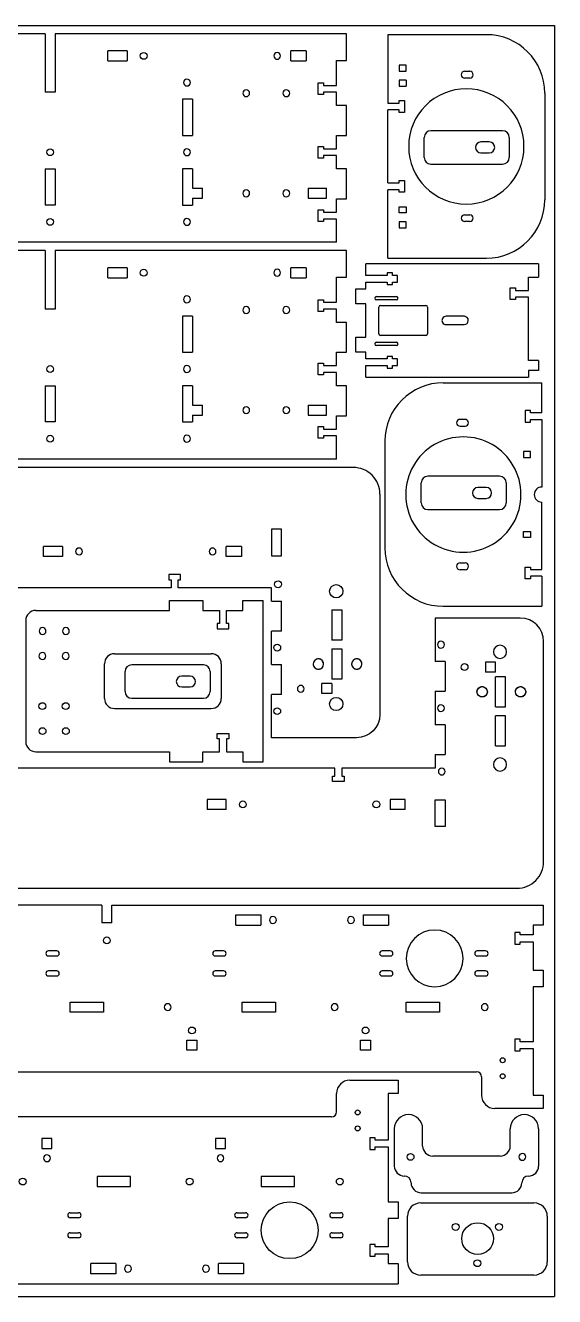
# Model space of a CAD drawing. Header units: millimetres. Extents: x -1447 to 1338, y -755 to 956.
# Drawn here: x 1015 to 1332, y -755 to 7 of the extents above; entities that cross this region are included whole.
import ezdxf

# ---------------------------------------------------------------- set-up
doc = ezdxf.new("R2010")
doc.units = ezdxf.units.MM
doc.linetypes.add('HIDDEN', pattern=[9.525, 6.35, -3.175])
doc.layers.get('0').update_dxf_attribs({"lineweight": 70})
doc.layers.add('Hidden', color=7, linetype='HIDDEN', lineweight=70)

msp = doc.modelspace()

# ---------------------------------------------------------------- linework, layer by layer
at = {"color": 7, "lineweight": -3}
for p, q in [((52, 7), (1332, 7)), ((1026.71, 2), (872.71, 2)), ((1026.71, 2), (1026.71, -33)), ((1207.31, 2), (1032.71, 2)), ((1032.71, 2), (1032.71, -33)), ((1207.31, -14), (1207.31, 2)), ((1291.12, 1.45), (1232.12, 1.45)), ((1232.12, 1.45), (1232.12, -39.55)), ((1332, 7), (1332, -755)), ((1064.36, -14.26), (1064.36, -8.26)), ((1075.77, -8.26), (1064.36, -8.26)), ((1064.36, -14.26), (1075.77, -14.26)), ((1075.77, -8.26), (1075.77, -14.26)), ((1173.99, -14.26), (1173.99, -8.26)), ((1183.14, -8.26), (1173.99, -8.26)), ((1173.99, -14.26), (1183.14, -14.26)), ((1183.14, -8.26), (1183.14, -14.26)), ((1201.31, -28.95), (1201.31, -14)), ((1201.31, -14), (1207.31, -14)), ((1238.92, -16.8), (1238.92, -20.4)), ((1243.12, -16.8), (1238.92, -16.8)), ((1238.92, -20.4), (1243.12, -20.4)), ((1243.12, -20.4), (1243.12, -16.8)), ((1278.12, -20.5), (1281.12, -20.5)), ((1190.31, -34.5), (1190.31, -27.5)), ((1190.31, -27.5), (1193.51, -27.5)), ((1193.51, -27.5), (1193.51, -28.95)), ((1193.51, -28.95), (1201.31, -28.95)), ((1243.12, -25.8), (1238.92, -25.8)), ((1238.92, -25.8), (1238.92, -29.4)), ((1238.92, -29.4), (1243.12, -29.4)), ((1243.12, -25.8), (1243.12, -29.4)), ((1281.12, -24.6), (1278.12, -24.6)), ((1032.71, -33), (1026.71, -33)), ((1109, -37.28), (1109, -58.95)), ((1115, -37.28), (1109, -37.28)), ((1115, -37.28), (1115, -58.95)), ((1193.51, -34.5), (1190.31, -34.5)), ((1201.31, -33.05), (1193.51, -33.05)), ((1193.51, -33.05), (1193.51, -34.5)), ((1201.31, -41.05), (1201.31, -33.05)), ((1238.92, -39.55), (1238.92, -38.1)), ((1238.92, -38.1), (1242.12, -38.1)), ((1242.12, -38.1), (1242.12, -45.1)), ((1326.12, -33.55), (1326.12, -97.55)), ((1207.31, -41.05), (1201.31, -41.05)), ((1207.31, -58.95), (1207.31, -41.05)), ((1232.12, -39.55), (1238.92, -39.55)), ((1238.92, -43.65), (1232.12, -43.65)), ((1232.12, -87.45), (1232.12, -43.65)), ((1238.92, -45.1), (1238.92, -43.65)), ((1242.12, -45.1), (1238.92, -45.1)), ((1109, -58.95), (1115, -58.95)), ((1201.31, -66.95), (1201.31, -58.95)), ((1201.31, -58.95), (1207.31, -58.95)), ((1253.88, -72.12), (1253.88, -60.12)), ((1300.88, -56.12), (1257.88, -56.12)), ((1304.88, -60.12), (1304.88, -72.12)), ((1190.31, -72.5), (1190.31, -65.5)), ((1190.31, -65.5), (1193.51, -65.5)), ((1193.51, -65.5), (1193.51, -66.95)), ((1193.51, -66.95), (1201.31, -66.95)), ((1292.88, -62.87), (1287.88, -62.87)), ((1193.51, -72.5), (1190.31, -72.5)), ((1201.31, -71.05), (1193.51, -71.05)), ((1193.51, -71.05), (1193.51, -72.5)), ((1201.31, -79.05), (1201.31, -71.05)), ((1257.88, -76.12), (1300.88, -76.12)), ((1287.88, -69.37), (1292.88, -69.37)), ((1026.71, -79.05), (1026.71, -100.72)), ((1026.71, -79.05), (1032.71, -79.05)), ((1032.71, -79.05), (1032.71, -100.72)), ((1109, -79.05), (1109, -100.72)), ((1115, -79.05), (1109, -79.05)), ((1115, -79.05), (1115, -90.64)), ((1207.31, -79.05), (1201.31, -79.05)), ((1207.31, -96.95), (1207.31, -79.05)), ((1115, -90.64), (1121, -90.64)), ((1121, -96.64), (1121, -90.64)), ((1184.3, -90.64), (1184.3, -96.64)), ((1184.3, -90.64), (1195.3, -90.64)), ((1195.3, -96.64), (1195.3, -90.64)), ((1232.12, -87.45), (1238.92, -87.45)), ((1238.92, -87.45), (1238.92, -86)), ((1238.92, -86), (1242.12, -86)), ((1242.12, -86), (1242.12, -93)), ((1115, -96.64), (1121, -96.64)), ((1115, -96.64), (1115, -100.72)), ((1184.3, -96.64), (1195.3, -96.64)), ((1201.31, -104.95), (1201.31, -96.95)), ((1201.31, -96.95), (1207.31, -96.95)), ((1238.92, -91.55), (1232.12, -91.55)), ((1232.12, -132.55), (1232.12, -91.55)), ((1238.92, -93), (1238.92, -91.55)), ((1242.12, -93), (1238.92, -93)), ((1032.71, -100.72), (1026.71, -100.72)), ((1109, -100.72), (1115, -100.72)), ((1190.31, -110.5), (1190.31, -103.5)), ((1190.31, -103.5), (1193.51, -103.5)), ((1193.51, -103.5), (1193.51, -104.95)), ((1193.51, -104.95), (1201.31, -104.95)), ((1238.92, -105.3), (1238.92, -101.7)), ((1238.92, -101.7), (1243.12, -101.7)), ((1243.12, -105.3), (1238.92, -105.3)), ((1243.12, -101.7), (1243.12, -105.3)), ((1278.12, -106.5), (1281.12, -106.5)), ((1193.51, -110.5), (1190.31, -110.5)), ((1201.31, -109.05), (1193.51, -109.05)), ((1193.51, -109.05), (1193.51, -110.5)), ((1201.31, -123), (1201.31, -109.05)), ((1238.92, -110.7), (1238.92, -114.3)), ((1243.12, -110.7), (1238.92, -110.7)), ((1238.92, -114.3), (1243.12, -114.3)), ((1243.12, -114.3), (1243.12, -110.7)), ((1281.12, -110.6), (1278.12, -110.6)), ((1201.31, -123), (447.41, -123)), ((1026.71, -128), (872.71, -128)), ((1026.71, -128), (1026.71, -163)), ((1207.31, -128), (1032.71, -128)), ((1032.71, -128), (1032.71, -163)), ((1207.31, -144), (1207.31, -128)), ((1322.35, -135.87), (1218.88, -135.87)), ((1218.88, -142.82), (1218.88, -135.87)), ((1232.12, -132.55), (1291.12, -132.55)), ((1322.35, -135.87), (1322.35, -143.87)), ((1064.36, -144.26), (1064.36, -138.26)), ((1075.77, -138.26), (1064.36, -138.26)), ((1064.36, -144.26), (1075.77, -144.26)), ((1075.77, -138.26), (1075.77, -144.26)), ((1173.99, -144.26), (1173.99, -138.26)), ((1183.14, -138.26), (1173.99, -138.26)), ((1173.99, -144.26), (1183.14, -144.26)), ((1183.14, -138.26), (1183.14, -144.26)), ((1201.31, -158.95), (1201.31, -144)), ((1201.31, -144), (1207.31, -144)), ((1231.68, -142.82), (1218.88, -142.82)), ((1231.68, -141.37), (1231.68, -142.82)), ((1234.88, -141.37), (1231.68, -141.37)), ((1234.88, -142.82), (1234.88, -141.37)), ((1237.88, -142.82), (1234.88, -142.82)), ((1237.88, -146.92), (1237.88, -142.82)), ((1316.35, -151.82), (1316.35, -143.87)), ((1316.35, -143.87), (1322.35, -143.87)), ((1212.88, -150.92), (1218.88, -150.92)), ((1212.88, -159.92), (1212.88, -150.92)), ((1218.88, -146.92), (1231.68, -146.92)), ((1218.88, -150.92), (1218.88, -146.92)), ((1231.68, -146.92), (1231.68, -148.37)), ((1231.68, -148.37), (1234.88, -148.37)), ((1234.88, -146.92), (1237.88, -146.92)), ((1234.88, -148.37), (1234.88, -146.92)), ((1305.35, -157.37), (1305.35, -150.37)), ((1305.35, -150.37), (1308.55, -150.37)), ((1308.55, -150.37), (1308.55, -151.82)), ((1308.55, -151.82), (1316.35, -151.82)), ((1190.31, -164.5), (1190.31, -157.5)), ((1190.31, -157.5), (1193.51, -157.5)), ((1193.51, -157.5), (1193.51, -158.95)), ((1193.51, -158.95), (1201.31, -158.95)), ((1218.88, -159.92), (1212.88, -159.92)), ((1218.88, -179.82), (1218.88, -159.92)), ((1225.24, -155.53), (1237.24, -155.53)), ((1237.24, -157.53), (1225.24, -157.53)), ((1308.55, -157.37), (1305.35, -157.37)), ((1316.35, -155.92), (1308.55, -155.92)), ((1308.55, -155.92), (1308.55, -157.37)), ((1316.35, -193.87), (1316.35, -155.92)), ((1032.71, -163), (1026.71, -163)), ((1109, -167.28), (1109, -188.95)), ((1115, -167.28), (1109, -167.28)), ((1115, -167.28), (1115, -188.95)), ((1193.51, -164.5), (1190.31, -164.5)), ((1201.31, -163.05), (1193.51, -163.05)), ((1193.51, -163.05), (1193.51, -164.5)), ((1201.31, -171.05), (1201.31, -163.05)), ((1226.61, -177.87), (1226.61, -161.89)), ((1227.61, -160.89), (1254.88, -160.89)), ((1255.88, -161.89), (1255.88, -177.87)), ((1277.94, -167.34), (1267.01, -167.34)), ((1207.31, -171.05), (1201.31, -171.05)), ((1207.31, -188.95), (1207.31, -171.05)), ((1267.11, -172.34), (1277.78, -172.34)), ((1212.88, -179.82), (1218.88, -179.82)), ((1212.88, -188.82), (1212.88, -179.82)), ((1254.88, -178.87), (1227.61, -178.87)), ((1109, -188.95), (1115, -188.95)), ((1201.31, -196.95), (1201.31, -188.95)), ((1201.31, -188.95), (1207.31, -188.95)), ((1218.88, -188.82), (1212.88, -188.82)), ((1218.88, -192.82), (1218.88, -188.82)), ((1225.24, -182.89), (1237.24, -182.89)), ((1237.24, -184.89), (1225.24, -184.89)), ((1190.31, -202.5), (1190.31, -195.5)), ((1190.31, -195.5), (1193.51, -195.5)), ((1193.51, -195.5), (1193.51, -196.95)), ((1193.51, -196.95), (1201.31, -196.95)), ((1231.68, -192.82), (1218.88, -192.82)), ((1218.88, -196.92), (1231.68, -196.92)), ((1218.88, -203.87), (1218.88, -196.92)), ((1231.68, -191.37), (1231.68, -192.82)), ((1234.88, -191.37), (1231.68, -191.37)), ((1231.68, -196.92), (1231.68, -198.37)), ((1234.88, -192.82), (1234.88, -191.37)), ((1237.88, -192.82), (1234.88, -192.82)), ((1234.88, -196.92), (1237.88, -196.92)), ((1234.88, -198.37), (1234.88, -196.92)), ((1237.88, -196.92), (1237.88, -192.82)), ((1322.35, -193.87), (1316.35, -193.87)), ((1322.35, -193.87), (1322.35, -199.87)), ((1193.51, -202.5), (1190.31, -202.5)), ((1201.31, -201.05), (1193.51, -201.05)), ((1193.51, -201.05), (1193.51, -202.5)), ((1201.31, -209.05), (1201.31, -201.05)), ((1218.88, -203.87), (1316.35, -203.87)), ((1231.68, -198.37), (1234.88, -198.37)), ((1316.35, -199.87), (1316.35, -203.87)), ((1322.35, -199.87), (1316.35, -199.87)), ((1026.71, -209.05), (1026.71, -230.72)), ((1026.71, -209.05), (1032.71, -209.05)), ((1032.71, -209.05), (1032.71, -230.72)), ((1109, -209.05), (1109, -230.72)), ((1115, -209.05), (1109, -209.05)), ((1115, -209.05), (1115, -220.64)), ((1207.31, -209.05), (1201.31, -209.05)), ((1207.31, -226.95), (1207.31, -209.05)), ((1265.33, -207.21), (1324.33, -207.21)), ((1324.33, -225.21), (1324.33, -207.21)), ((1115, -220.64), (1121, -220.64)), ((1121, -226.64), (1121, -220.64)), ((1184.3, -220.64), (1184.3, -226.64)), ((1184.3, -220.64), (1195.3, -220.64)), ((1195.3, -226.64), (1195.3, -220.64)), ((1115, -226.64), (1121, -226.64)), ((1115, -226.64), (1115, -230.72)), ((1184.3, -226.64), (1195.3, -226.64)), ((1201.31, -234.95), (1201.31, -226.95)), ((1201.31, -226.95), (1207.31, -226.95)), ((1314.33, -223.76), (1314.33, -230.76)), ((1317.53, -223.76), (1314.33, -223.76)), ((1317.53, -225.21), (1317.53, -223.76)), ((1324.33, -225.21), (1317.53, -225.21)), ((1032.71, -230.72), (1026.71, -230.72)), ((1109, -230.72), (1115, -230.72)), ((1190.31, -240.5), (1190.31, -233.5)), ((1190.31, -233.5), (1193.51, -233.5)), ((1193.51, -233.5), (1193.51, -234.95)), ((1193.51, -234.95), (1201.31, -234.95)), ((1278.33, -229.16), (1275.33, -229.16)), ((1275.33, -233.26), (1278.33, -233.26)), ((1314.33, -230.76), (1317.53, -230.76)), ((1317.53, -229.31), (1324.33, -229.31)), ((1317.53, -230.76), (1317.53, -229.31)), ((1324.33, -229.31), (1324.33, -269.71)), ((1193.51, -240.5), (1190.31, -240.5)), ((1201.31, -239.05), (1193.51, -239.05)), ((1193.51, -239.05), (1193.51, -240.5)), ((1201.31, -253), (1201.31, -239.05)), ((1230.33, -242.21), (1230.33, -306.21)), ((1313.33, -248.46), (1313.33, -252.06)), ((1317.53, -248.46), (1313.33, -248.46)), ((1317.53, -252.06), (1317.53, -248.46)), ((1211.31, -258), (387.66, -258)), ((1201.31, -253), (447.41, -253)), ((1313.33, -252.06), (1317.53, -252.06)), ((1299.04, -263.24), (1256.04, -263.24)), ((1227.31, -274), (1227.31, -406)), ((1252.04, -279.24), (1252.04, -267.24)), ((1291.04, -269.99), (1286.04, -269.99)), ((1303.04, -267.24), (1303.04, -279.24)), ((1286.04, -276.49), (1291.04, -276.49)), ((1324.33, -319.11), (1324.33, -278.71)), ((1256.04, -283.24), (1299.04, -283.24)), ((1162.27, -295), (1162.27, -311)), ((1168.27, -295), (1162.27, -295)), ((1168.27, -311), (1168.27, -295)), ((1313.33, -296.36), (1317.53, -296.36)), ((1313.33, -299.96), (1313.33, -296.36)), ((1317.53, -296.36), (1317.53, -299.96)), ((1317.53, -299.96), (1313.33, -299.96)), ((1025.64, -311.33), (1025.64, -305.33)), ((1037.03, -305.33), (1025.64, -305.33)), ((1037.03, -311.33), (1025.64, -311.33)), ((1037.03, -305.33), (1037.03, -311.33)), ((1135.26, -311.33), (1135.26, -305.33)), ((1144.41, -305.33), (1135.26, -305.33)), ((1144.41, -311.33), (1135.26, -311.33)), ((1144.41, -305.33), (1144.41, -311.33)), ((1162.27, -311), (1168.27, -311)), ((1275.33, -315.16), (1278.33, -315.16)), ((1278.33, -319.26), (1275.33, -319.26)), ((1314.33, -324.66), (1314.33, -317.66)), ((1314.33, -317.66), (1317.53, -317.66)), ((1317.53, -317.66), (1317.53, -319.11)), ((1317.53, -319.11), (1324.33, -319.11)), ((1100.79, -322.08), (1100.79, -325.28)), ((1107.79, -322.08), (1100.79, -322.08)), ((1100.79, -325.28), (1102.24, -325.28)), ((1102.24, -325.28), (1102.24, -330.08)), ((1106.34, -325.28), (1107.79, -325.28)), ((1106.34, -330.08), (1106.34, -325.28)), ((1107.79, -325.28), (1107.79, -322.08)), ((1317.53, -324.66), (1314.33, -324.66)), ((1324.33, -323.21), (1317.53, -323.21)), ((1317.53, -323.21), (1317.53, -324.66)), ((1324.33, -323.21), (1324.33, -341.21)), ((1102.24, -330.08), (903.14, -330.08)), ((1162.26, -330.08), (1106.34, -330.08)), ((1162.26, -338.13), (1162.26, -330.08)), ((1101.27, -343.7), (1101.27, -337.7)), ((1101.27, -337.7), (1121.27, -337.7)), ((1121.27, -337.7), (1121.27, -343.7)), ((1145.27, -343.7), (1145.27, -337.7)), ((1145.27, -337.7), (1157.27, -337.7)), ((1157.27, -434.39), (1157.27, -337.7)), ((1162.26, -338.13), (1168.27, -338.13)), ((1168.27, -356.03), (1168.27, -338.13)), ((1265.33, -341.21), (1324.33, -341.21)), ((1015.1, -349.7), (1015.1, -422.39)), ((1021.1, -343.7), (1101.27, -343.7)), ((1121.27, -343.7), (1131.22, -343.7)), ((1131.22, -343.7), (1131.22, -351.5)), ((1135.32, -343.7), (1145.27, -343.7)), ((1135.32, -351.5), (1135.32, -343.7)), ((1198.46, -343.42), (1198.46, -361.42)), ((1198.46, -343.42), (1204.46, -343.42)), ((1204.46, -343.42), (1204.46, -361.42)), ((1311.46, -348.27), (1260.42, -348.27)), ((1260.42, -348.27), (1260.42, -374.24)), ((1131.22, -351.5), (1129.77, -351.5)), ((1129.77, -351.5), (1129.77, -354.7)), ((1129.77, -354.7), (1136.77, -354.7)), ((1136.77, -351.5), (1135.32, -351.5)), ((1136.77, -354.7), (1136.77, -351.5)), ((1168.27, -356.03), (1162.27, -356.03)), ((1162.27, -376.13), (1162.27, -356.03)), ((1204.46, -361.42), (1198.46, -361.42)), ((1325.46, -494.27), (1325.46, -362.27)), ((1068.27, -369.61), (1126.27, -369.61)), ((1198.46, -366.8), (1204.46, -366.8)), ((1198.46, -366.8), (1198.46, -384.8)), ((1204.46, -366.8), (1204.46, -384.8)), ((1062.27, -396.48), (1062.27, -375.61)), ((1074.57, -392.32), (1074.57, -380.32)), ((1121.57, -376.32), (1078.57, -376.32)), ((1125.57, -380.32), (1125.57, -392.32)), ((1132.27, -375.61), (1132.27, -396.48)), ((1162.27, -376.13), (1168.27, -376.13)), ((1168.27, -394.03), (1168.27, -376.13)), ((1266.42, -374.24), (1260.42, -374.24)), ((1266.42, -374.24), (1266.42, -392.14)), ((1290.59, -374.7), (1290.59, -380.7)), ((1296.59, -374.7), (1290.59, -374.7)), ((1296.59, -380.7), (1290.59, -380.7)), ((1296.59, -380.7), (1296.59, -374.7)), ((1113.57, -383.07), (1108.57, -383.07)), ((1192.44, -393.57), (1192.44, -387.57)), ((1198.44, -387.57), (1192.44, -387.57)), ((1198.44, -387.57), (1198.44, -393.57)), ((1204.46, -384.8), (1198.46, -384.8)), ((1296.61, -401.47), (1296.61, -383.47)), ((1302.61, -383.47), (1296.61, -383.47)), ((1302.61, -401.47), (1302.61, -383.47)), ((1108.57, -389.57), (1113.57, -389.57)), ((1168.27, -394.03), (1162.27, -394.03)), ((1162.27, -420), (1162.27, -394.03)), ((1198.44, -393.57), (1192.44, -393.57)), ((1260.42, -392.14), (1266.42, -392.14)), ((1260.42, -392.14), (1260.42, -412.24)), ((1068.27, -402.48), (1126.27, -402.48)), ((1078.57, -396.32), (1121.57, -396.32)), ((1296.61, -401.47), (1302.61, -401.47)), ((1296.61, -424.85), (1296.61, -406.85)), ((1302.61, -406.85), (1296.61, -406.85)), ((1302.61, -424.85), (1302.61, -406.85)), ((1129.77, -420.59), (1129.77, -417.39)), ((1129.77, -417.39), (1136.77, -417.39)), ((1136.77, -417.39), (1136.77, -420.59)), ((1266.42, -412.24), (1260.42, -412.24)), ((1266.42, -412.24), (1266.42, -430.14)), ((1131.22, -420.59), (1129.77, -420.59)), ((1131.22, -428.39), (1131.22, -420.59)), ((1135.32, -420.59), (1135.32, -428.39)), ((1136.77, -420.59), (1135.32, -420.59)), ((1213.31, -420), (1162.27, -420)), ((1296.61, -424.85), (1302.61, -424.85)), ((1021.1, -428.39), (1101.27, -428.39)), ((1101.27, -428.39), (1101.27, -434.39)), ((1121.27, -434.39), (1121.27, -428.39)), ((1121.27, -428.39), (1131.22, -428.39)), ((1135.32, -428.39), (1145.27, -428.39)), ((1145.27, -428.39), (1145.27, -434.39)), ((1260.41, -430.14), (1266.42, -430.14)), ((1260.41, -430.14), (1260.41, -438.19)), ((1200.39, -438.19), (1001.29, -438.19)), ((1101.27, -434.39), (1121.27, -434.39)), ((1145.27, -434.39), (1157.27, -434.39)), ((1200.39, -442.99), (1200.39, -438.19)), ((1260.41, -438.19), (1204.49, -438.19)), ((1204.49, -438.19), (1204.49, -442.99)), ((1198.94, -446.19), (1198.94, -442.99)), ((1198.94, -442.99), (1200.39, -442.99)), ((1205.94, -446.19), (1198.94, -446.19)), ((1204.49, -442.99), (1205.94, -442.99)), ((1205.94, -442.99), (1205.94, -446.19)), ((1123.79, -456.94), (1123.79, -462.94)), ((1135.18, -456.94), (1123.79, -456.94)), ((1135.18, -462.94), (1135.18, -456.94)), ((1242.56, -456.94), (1233.41, -456.94)), ((1233.41, -456.94), (1233.41, -462.94)), ((1242.56, -462.94), (1242.56, -456.94)), ((1135.18, -462.94), (1123.79, -462.94)), ((1242.56, -462.94), (1233.41, -462.94)), ((1260.42, -473.27), (1260.42, -457.27)), ((1260.42, -457.27), (1266.42, -457.27)), ((1266.42, -457.27), (1266.42, -473.27)), ((1266.42, -473.27), (1260.42, -473.27)), ((485.81, -510.27), (1309.46, -510.27)), ((1060.68, -520.27), (756.66, -520.27)), ((1060.68, -520.27), (1060.68, -530.99)), ((1066.68, -520.27), (1325.16, -520.27)), ((1066.68, -530.99), (1066.68, -520.27)), ((1325.16, -520.27), (1325.16, -532.27)), ((1066.68, -530.99), (1060.68, -530.99)), ((1140.97, -526.26), (1155.95, -526.26)), ((1140.97, -532.26), (1140.97, -526.26)), ((1140.97, -532.26), (1155.95, -532.26)), ((1155.95, -526.26), (1155.95, -532.26)), ((1217.41, -526.26), (1232.39, -526.26)), ((1217.41, -532.26), (1217.41, -526.26)), ((1217.41, -532.26), (1232.39, -532.26)), ((1232.39, -526.26), (1232.39, -532.26)), ((1325.16, -532.27), (1319.16, -532.27)), ((1319.16, -532.27), (1319.16, -538.22)), ((1311.36, -536.77), (1308.16, -536.77)), ((1308.16, -536.77), (1308.16, -543.77)), ((1311.36, -538.22), (1311.36, -536.77)), ((1319.16, -538.22), (1311.36, -538.22)), ((1033.67, -547.77), (1028.67, -547.77)), ((1133.67, -547.77), (1128.67, -547.77)), ((1233.67, -547.77), (1228.67, -547.77)), ((1290.67, -547.77), (1285.67, -547.77)), ((1308.16, -543.77), (1311.36, -543.77)), ((1311.36, -543.77), (1311.36, -542.32)), ((1311.36, -542.32), (1319.16, -542.32)), ((1319.16, -542.32), (1319.16, -559.27)), ((1028.67, -550.77), (1033.67, -550.77)), ((1128.67, -550.77), (1133.67, -550.77)), ((1228.67, -550.77), (1233.67, -550.77)), ((1285.67, -550.77), (1290.67, -550.77)), ((1033.67, -559.77), (1028.67, -559.77)), ((1028.67, -562.77), (1033.67, -562.77)), ((1133.67, -559.77), (1128.67, -559.77)), ((1128.67, -562.77), (1133.67, -562.77)), ((1233.67, -559.77), (1228.67, -559.77)), ((1228.67, -562.77), (1233.67, -562.77)), ((1290.67, -559.77), (1285.67, -559.77)), ((1285.67, -562.77), (1290.67, -562.77)), ((1319.16, -559.27), (1325.16, -559.27)), ((1325.16, -559.27), (1325.16, -569.27)), ((1325.16, -569.27), (1319.16, -569.27)), ((1319.16, -569.27), (1319.16, -602.22)), ((1041.68, -584.47), (1041.68, -578.47)), ((1041.68, -578.47), (1061.68, -578.47)), ((1061.68, -578.47), (1061.68, -584.47)), ((1144.69, -584.47), (1144.69, -578.47)), ((1144.69, -578.47), (1164.69, -578.47)), ((1164.69, -578.47), (1164.69, -584.47)), ((1243.11, -584.47), (1243.11, -578.47)), ((1243.11, -578.47), (1263.11, -578.47)), ((1263.11, -578.47), (1263.11, -584.47)), ((1061.68, -584.47), (1041.68, -584.47)), ((1164.69, -584.47), (1144.69, -584.47)), ((1263.11, -584.47), (1243.11, -584.47)), ((1111.68, -601.34), (1117.68, -601.34)), ((1111.68, -607.34), (1111.68, -601.34)), ((1117.68, -601.34), (1117.68, -607.34)), ((1215.69, -607.34), (1215.69, -601.34)), ((1215.69, -601.34), (1221.69, -601.34)), ((1221.69, -601.34), (1221.69, -607.34)), ((1308.16, -600.77), (1308.16, -607.77)), ((1311.36, -600.77), (1308.16, -600.77)), ((1311.36, -602.22), (1311.36, -600.77)), ((1117.68, -607.34), (1111.68, -607.34)), ((1221.69, -607.34), (1215.69, -607.34)), ((1308.16, -607.77), (1311.36, -607.77)), ((1319.16, -602.22), (1311.36, -602.22)), ((1311.36, -606.32), (1319.16, -606.32)), ((1311.36, -607.77), (1311.36, -606.32)), ((1319.16, -606.32), (1319.16, -634.27)), ((532.15, -620.27), (1285.19, -620.27)), ((1288.19, -623.27), (1288.19, -634.27)), ((1209.3, -625.27), (1238.26, -625.27)), ((1238.26, -625.27), (1238.26, -633.27)), ((1201.3, -644.27), (1201.3, -633.27)), ((1232.26, -633.27), (1232.26, -661.22)), ((1238.26, -633.27), (1232.26, -633.27)), ((1319.16, -634.27), (1325.16, -634.27)), ((1325.16, -634.27), (1325.16, -642.27)), ((1198.3, -647.27), (445.25, -647.27)), ((1325.16, -642.27), (1296.19, -642.27)), ((1235.95, -654.4), (1235.95, -676.74)), ((1252.95, -664.74), (1252.95, -654.4)), ((1305.43, -664.74), (1305.43, -654.4)), ((1322.43, -654.4), (1322.43, -676.74)), ((1024.78, -660.19), (1024.78, -666.19)), ((1030.78, -660.19), (1024.78, -660.19)), ((1030.78, -666.19), (1030.78, -660.19)), ((1128.8, -660.19), (1128.8, -666.19)), ((1134.8, -660.19), (1128.8, -660.19)), ((1134.8, -666.19), (1134.8, -660.19)), ((1224.46, -659.77), (1221.26, -659.77)), ((1221.26, -659.77), (1221.26, -666.77)), ((1224.46, -661.22), (1224.46, -659.77)), ((1232.26, -661.22), (1224.46, -661.22)), ((1024.78, -666.19), (1030.78, -666.19)), ((1128.8, -666.19), (1134.8, -666.19)), ((1221.26, -666.77), (1224.46, -666.77)), ((1224.46, -665.32), (1232.26, -665.32)), ((1224.46, -666.77), (1224.46, -665.32)), ((1232.26, -665.32), (1232.26, -698.27)), ((1299.43, -670.74), (1258.95, -670.74)), ((1057.8, -683.06), (1057.8, -689.06)), ((1077.8, -683.06), (1057.8, -683.06)), ((1077.8, -689.06), (1077.8, -683.06)), ((1156.21, -683.06), (1156.21, -689.06)), ((1176.21, -683.06), (1156.21, -683.06)), ((1176.21, -689.06), (1176.21, -683.06)), ((1242, -682.74), (1241.95, -682.74)), ((1316.38, -682.74), (1316.43, -682.74)), ((1057.8, -689.06), (1077.8, -689.06)), ((1156.21, -689.06), (1176.21, -689.06)), ((1252, -692.74), (1306.38, -692.74)), ((1232.26, -698.27), (1238.26, -698.27)), ((1238.26, -698.27), (1238.26, -708.27)), ((1251.8, -698.89), (1319.66, -698.89)), ((1041.78, -704.77), (1046.78, -704.77)), ((1046.78, -707.77), (1041.78, -707.77)), ((1141.78, -704.77), (1146.78, -704.77)), ((1146.78, -707.77), (1141.78, -707.77)), ((1198.78, -704.77), (1203.78, -704.77)), ((1203.78, -707.77), (1198.78, -707.77)), ((1232.26, -708.27), (1232.26, -725.22)), ((1238.26, -708.27), (1232.26, -708.27)), ((1243.8, -734.08), (1243.8, -706.89)), ((1327.66, -706.89), (1327.66, -734.08)), ((1041.78, -716.77), (1046.78, -716.77)), ((1046.78, -719.77), (1041.78, -719.77)), ((1141.78, -716.77), (1146.78, -716.77)), ((1146.78, -719.77), (1141.78, -719.77)), ((1198.78, -716.77), (1203.78, -716.77)), ((1203.78, -719.77), (1198.78, -719.77)), ((1221.26, -723.77), (1221.26, -730.77)), ((1224.46, -723.77), (1221.26, -723.77)), ((1224.46, -725.22), (1224.46, -723.77)), ((1221.26, -730.77), (1224.46, -730.77)), ((1232.26, -725.22), (1224.46, -725.22)), ((1224.46, -729.32), (1232.26, -729.32)), ((1224.46, -730.77), (1224.46, -729.32)), ((1232.26, -729.32), (1232.26, -735.27)), ((1069.05, -735.27), (1054.07, -735.27)), ((1054.07, -741.27), (1054.07, -735.27)), ((1069.05, -735.27), (1069.05, -741.27)), ((1145.49, -735.27), (1130.51, -735.27)), ((1130.51, -741.27), (1130.51, -735.27)), ((1145.49, -735.27), (1145.49, -741.27)), ((1232.26, -735.27), (1238.26, -735.27)), ((1238.26, -735.27), (1238.26, -747.27)), ((1069.05, -741.27), (1054.07, -741.27)), ((1145.49, -741.27), (1130.51, -741.27)), ((1319.66, -742.08), (1251.8, -742.08)), ((979.78, -747.27), (1238.26, -747.27)), ((52, -755), (1332, -755))]:
    msp.add_line(p, q, dxfattribs=at)
for centre, radius in [((1085.75, -11.26), 2.05), ((1029.71, -69), 2.05), ((1029.71, -110.77), 2.05), ((1085.75, -141.26), 2.05), ((1029.71, -199), 2.05), ((1029.71, -240.77), 2.05), ((1166.27, -328), 2.05), ((1201.17, -332.21), 3.97), ((1165.77, -366), 2.05), ((1278.04, -377.63), 2.05), ((1201.17, -399.77), 3.97), ((1025.05, -401.05), 2.05), ((1039.05, -401.05), 2.05), ((1165.77, -404.08), 2.05), ((1025.14, -416.05), 2.05), ((1039.14, -416.05), 2.05), ((1145.17, -459.94), 2.05), ((1225.18, -459.94), 2.05), ((1063.68, -541.48), 2.05), ((1114.67, -595.47), 2.05), ((1218.7, -595.47), 2.05), ((1300.89, -613.36), 1.5), ((1300.89, -622.89), 1.5), ((1213.99, -644.65), 1.5), ((1213.99, -654.17), 1.5), ((1245.69, -671.26), 2.05), ((1013.28, -686.06), 2.05), ((1113.28, -686.06), 2.05), ((1203.28, -686.06), 2.05), ((1173.26, -715.27), 17), ((1272.77, -713.28), 2.05), ((1285.84, -720.22), 9.5), ((1298.69, -713.28), 2.05), ((1285.73, -735.02), 2.05)]:
    msp.add_circle(centre, radius, dxfattribs=at)
at = {"color": 7, "lineweight": -3, "extrusion": (2.84142e-16, 5.55112e-17, -1)}
for centre in [(-1165.76, -11.26), (-1111.71, -27.23), (-1147.21, -33.64), (-1171.2, -33.64), (-1111.71, -69), (-1147.21, -93.64), (-1171.2, -93.64), (-1111.71, -110.77), (-1165.76, -141.26), (-1111.71, -157.23), (-1147.21, -163.64), (-1171.2, -163.64), (-1111.71, -199), (-1147.21, -223.64), (-1171.2, -223.64), (-1111.71, -240.77)]:
    msp.add_circle(centre, 2.05, dxfattribs=at)
at = {"color": 7, "lineweight": -3, "extrusion": (8.67362e-19, 8.26948e-16, -1)}
msp.add_circle((-1279.12, -65.55), 34.55, dxfattribs=at)
at = {"color": 7, "lineweight": -3, "extrusion": (8.64377e-19, 5.55112e-17, -1)}
msp.add_circle((-1047.02, -308.33), 2.05, dxfattribs=at)
at = {"color": 7, "lineweight": -3, "extrusion": (8.66448e-19, 5.55112e-17, -1)}
msp.add_circle((-1127.03, -308.33), 2.05, dxfattribs=at)
at = {"color": 7, "lineweight": -3, "extrusion": (8.67362e-19, -5.71917e-18, -1)}
for centre in [(-1025.14, -356.05), (-1039.14, -356.05), (-1025.05, -371.05), (-1039.05, -371.05)]:
    msp.add_circle(centre, 2.05, dxfattribs=at)
at = {"color": 7, "lineweight": -3, "extrusion": (8.65284e-19, 5.55112e-17, -1)}
msp.add_circle((-1263.92, -364.19), 2.05, dxfattribs=at)
at = {"color": 7, "lineweight": -3, "extrusion": (8.69996e-19, 5.55112e-17, -1)}
msp.add_circle((-1299.32, -368.5), 3.97, dxfattribs=at)
at = {"color": 7, "lineweight": -3, "extrusion": (8.64356e-19, 5.55112e-17, -1)}
msp.add_circle((-1179.89, -390.64), 2.05, dxfattribs=at)
at = {"color": 7, "lineweight": -3, "extrusion": (8.61128e-19, 5.55112e-17, -1)}
msp.add_circle((-1263.92, -402.27), 2.05, dxfattribs=at)
at = {"color": 7, "lineweight": -3, "extrusion": (8.68302e-19, 5.55112e-17, -1)}
msp.add_circle((-1299.32, -436.06), 3.97, dxfattribs=at)
at = {"color": 7, "lineweight": -3, "extrusion": (8.54895e-19, 5.55112e-17, -1)}
msp.add_circle((-1264.42, -440.27), 2.05, dxfattribs=at)
at = {"color": 7, "lineweight": -3, "extrusion": (-3.43641e-15, -5.71917e-18, -1)}
for centre, radius in [((-1163.23, -529.26), 2.05), ((-1209.99, -529.26), 2.05), ((-1260.16, -552.27), 17), ((-1100.18, -581.47), 2.05), ((-1200.18, -581.47), 2.05), ((-1290.18, -581.47), 2.05)]:
    msp.add_circle(centre, radius, dxfattribs=at)
at = {"color": 7, "lineweight": -3, "extrusion": (3.43815e-15, -5.71917e-18, -1)}
for centre in [(-1027.77, -672.06), (-1131.8, -672.06), (-1076.34, -738.27), (-1123.09, -738.27)]:
    msp.add_circle(centre, 2.05, dxfattribs=at)
at = {"color": 7, "lineweight": -3, "extrusion": (-1.10155e-16, -2.27764e-16, -1)}
msp.add_circle((-1312.69, -671.26), 2.05, dxfattribs=at)
at = {"color": 7, "lineweight": -3}
for centre, radius, start, end in [((1291.12, -33.55), 35, 0, 90), ((1278.12, -22.55), 2.05, 90, 270), ((1281.12, -22.55), 2.05, 270, 90), ((1257.88, -60.12), 4, 90, 180), ((1300.88, -60.12), 4, 360, 90), ((1287.88, -66.12), 3.25, 90, 270), ((1292.88, -66.12), 3.25, 270, 90), ((1257.88, -72.12), 4, 180, 270), ((1300.88, -72.12), 4, 270, 0), ((1291.12, -97.55), 35, 270, 0), ((1278.12, -108.55), 2.05, 90, 270), ((1281.12, -108.55), 2.05, 270, 90), ((1225.24, -156.53), 1, 90, 270), ((1237.24, -156.53), 1, 270, 90), ((1227.61, -161.89), 1, 90, 180), ((1254.88, -161.89), 1, 0, 90), ((1267.01, -169.84), 2.5, 89.98497, 272.36616), ((1277.78, -169.84), 2.5, 270, 86.3766), ((1227.61, -177.87), 1, 180, 270), ((1254.88, -177.87), 1, 270, 0), ((1225.24, -183.89), 1, 90, 270), ((1237.24, -183.89), 1, 270, 90), ((1265.33, -242.21), 35, 90, 180), ((1275.33, -231.21), 2.05, 90, 270), ((1278.33, -231.21), 2.05, 270, 90), ((1277.33, -274.22), 34.55, 359.99999, 180.00001), ((1211.31, -274), 16, 359.99983, 90), ((1256.04, -267.24), 4, 90, 180), ((1299.04, -267.24), 4, 360, 90), ((1277.33, -274.22), 34.55, 179.99999, 0.00001), ((1286.04, -273.24), 3.25, 90, 270), ((1291.04, -273.24), 3.25, 270, 90), ((1324.33, -274.22), 4.5, 90, 270), ((1256.04, -279.24), 4, 180, 270), ((1299.04, -279.24), 4, 270, 0), ((1265.33, -306.21), 35, 180, 270), ((1275.33, -317.21), 2.05, 90, 270), ((1278.33, -317.21), 2.05, 270, 90), ((1021.1, -349.7), 6, 90, 180), ((1068.27, -375.61), 6, 90, 180), ((1126.27, -375.61), 6, 360, 90), ((1078.57, -380.32), 4, 90, 180), ((1121.57, -380.32), 4, 360, 90), ((1108.57, -386.32), 3.25, 90, 270), ((1113.57, -386.32), 3.25, 270, 90), ((1078.57, -392.32), 4, 180, 270), ((1121.57, -392.32), 4, 270, 0), ((1068.27, -396.48), 6, 180, 270), ((1126.27, -396.48), 6, 270, 0), ((1021.1, -422.39), 6, 180, 270), ((1309.46, -494.27), 16, 270, 0.00017), ((1028.67, -549.27), 1.5, 90, 270), ((1033.67, -549.27), 1.5, 270, 90), ((1128.67, -549.27), 1.5, 90, 270), ((1133.67, -549.27), 1.5, 270, 90), ((1228.67, -549.27), 1.5, 90, 270), ((1233.67, -549.27), 1.5, 270, 90), ((1285.67, -549.27), 1.5, 90, 270), ((1290.67, -549.27), 1.5, 270, 90), ((1028.67, -561.27), 1.5, 90, 270), ((1033.67, -561.27), 1.5, 270, 90), ((1128.67, -561.27), 1.5, 90, 270), ((1133.67, -561.27), 1.5, 270, 90), ((1228.67, -561.27), 1.5, 90, 270), ((1233.67, -561.27), 1.5, 270, 90), ((1285.67, -561.27), 1.5, 90, 270), ((1290.67, -561.27), 1.5, 270, 90), ((1285.19, -623.27), 3, 360, 90), ((1209.3, -633.27), 8, 90, 180), ((1296.19, -634.27), 8, 180, 270), ((1198.3, -644.27), 3, 270, 0), ((1244.45, -654.4), 8.5, 0, 180), ((1313.93, -654.4), 8.5, 0, 180), ((1258.95, -664.74), 6, 180, 270), ((1299.43, -664.74), 6, 270, 0), ((1241.95, -676.74), 6, 180, 270), ((1316.43, -676.74), 6, 270, 0), ((1242, -686.74), 4, 0, 90), ((1316.38, -686.74), 4, 90, 180), ((1252, -686.74), 6, 180, 270), ((1306.38, -686.74), 6, 270, 0), ((1251.8, -706.89), 8, 90, 180), ((1319.66, -706.89), 8, 0, 90), ((1041.78, -706.27), 1.5, 90, 270), ((1046.78, -706.27), 1.5, 270, 90), ((1141.78, -706.27), 1.5, 90, 270), ((1146.78, -706.27), 1.5, 270, 90), ((1198.78, -706.27), 1.5, 90, 270), ((1203.78, -706.27), 1.5, 270, 90), ((1041.78, -718.27), 1.5, 90, 270), ((1046.78, -718.27), 1.5, 270, 90), ((1141.78, -718.27), 1.5, 90, 270), ((1146.78, -718.27), 1.5, 270, 90), ((1198.78, -718.27), 1.5, 90, 270), ((1203.78, -718.27), 1.5, 270, 90), ((1251.8, -734.08), 8, 180, 270), ((1319.66, -734.08), 8, 270, 0)]:
    msp.add_arc(centre, radius, start, end, dxfattribs=at)
msp.add_ellipse((1311.46, -362.27), major_axis=(-9.9, 9.9), ratio=1, start_param=3.926991, end_param=5.497787, dxfattribs=at)
at = {"color": 7, "lineweight": -3, "extrusion": (8.67362e-19, 5.55112e-17, -1)}
for centre in [(1190.46, -375.81), (1213.46, -375.8)]:
    msp.add_ellipse(centre, major_axis=(3.1, 0), ratio=1, dxfattribs=at)
at = {"color": 7, "lineweight": -3}
for centre in [(1288.61, -392.46), (1311.61, -392.47)]:
    msp.add_ellipse(centre, major_axis=(3.1, 0), ratio=1, dxfattribs=at)
at = {"color": 7, "lineweight": -3, "extrusion": (8.67362e-19, 5.55112e-17, -1)}
msp.add_ellipse((1213.31, -406), major_axis=(-9.9, -9.9), ratio=1, start_param=3.926991, end_param=5.497787, dxfattribs=at)
at = {"layer": 'Hidden', "lineweight": -3}
for p, q in [((1064.36, -8.26), (1064.36, -8.26)), ((1064.36, -14.26), (1064.36, -14.26)), ((1026.71, -79.05), (1026.71, -79.05)), ((1032.71, -79.05), (1032.71, -79.05)), ((1026.71, -100.72), (1026.71, -100.72)), ((1032.71, -100.72), (1032.71, -100.72)), ((1064.36, -138.26), (1064.36, -138.26)), ((1064.36, -144.26), (1064.36, -144.26)), ((1026.71, -209.05), (1026.71, -209.05)), ((1032.71, -209.05), (1032.71, -209.05)), ((1026.71, -230.72), (1026.71, -230.72)), ((1032.71, -230.72), (1032.71, -230.72)), ((1168.27, -338.13), (1168.27, -338.13)), ((1198.46, -343.42), (1198.46, -343.42)), ((1204.46, -343.42), (1204.46, -343.42)), ((1168.27, -356.03), (1168.27, -356.03)), ((1198.46, -361.42), (1198.46, -361.42)), ((1204.46, -361.42), (1204.46, -361.42)), ((1198.46, -366.8), (1198.46, -366.8)), ((1204.46, -366.8), (1204.46, -366.8)), ((1168.27, -376.13), (1168.27, -376.13)), ((1266.42, -374.24), (1266.42, -374.24)), ((1290.59, -374.7), (1290.59, -374.7)), ((1290.59, -380.7), (1290.59, -380.7)), ((1296.59, -374.7), (1296.59, -374.7)), ((1296.59, -380.7), (1296.59, -380.7)), ((1192.44, -387.57), (1192.44, -387.57)), ((1198.44, -387.57), (1198.44, -387.57)), ((1198.46, -384.8), (1198.46, -384.8)), ((1204.46, -384.8), (1204.46, -384.8)), ((1296.61, -383.47), (1296.61, -383.47)), ((1302.61, -383.47), (1302.61, -383.47)), ((1168.27, -394.03), (1168.27, -394.03)), ((1192.44, -393.57), (1192.44, -393.57)), ((1198.44, -393.57), (1198.44, -393.57)), ((1266.42, -392.14), (1266.42, -392.14)), ((1296.61, -401.47), (1296.61, -401.47)), ((1302.61, -401.47), (1302.61, -401.47)), ((1296.61, -406.85), (1296.61, -406.85)), ((1302.61, -406.85), (1302.61, -406.85)), ((1266.42, -412.24), (1266.42, -412.24)), ((1296.61, -424.85), (1296.61, -424.85)), ((1302.61, -424.85), (1302.61, -424.85)), ((1266.42, -430.14), (1266.42, -430.14)), ((1325.16, -520.27), (1325.16, -532.27)), ((1325.16, -520.27), (1325.16, -520.27)), ((1319.16, -532.27), (1319.16, -538.22)), ((1319.16, -532.27), (1319.16, -532.27)), ((1325.16, -532.27), (1325.16, -532.27)), ((1319.16, -538.22), (1319.16, -538.22)), ((1319.16, -542.32), (1319.16, -559.27)), ((1319.16, -542.32), (1319.16, -542.32)), ((1319.16, -559.27), (1319.16, -559.27)), ((1325.16, -559.27), (1325.16, -569.27)), ((1325.16, -559.27), (1325.16, -559.27)), ((1319.16, -569.27), (1319.16, -602.22)), ((1319.16, -569.27), (1319.16, -569.27)), ((1325.16, -569.27), (1325.16, -569.27)), ((1319.16, -602.22), (1319.16, -602.22)), ((1319.16, -606.32), (1319.16, -634.27)), ((1319.16, -606.32), (1319.16, -606.32)), ((1238.26, -625.27), (1238.26, -633.27)), ((1238.26, -625.27), (1238.26, -625.27)), ((1232.26, -633.27), (1232.26, -661.22)), ((1232.26, -633.27), (1232.26, -633.27)), ((1238.26, -633.27), (1238.26, -633.27)), ((1319.16, -634.27), (1319.16, -634.27)), ((1325.16, -634.27), (1325.16, -642.27)), ((1325.16, -634.27), (1325.16, -634.27)), ((1325.16, -642.27), (1325.16, -642.27)), ((1232.26, -661.22), (1232.26, -661.22)), ((1232.26, -665.32), (1232.26, -698.27)), ((1232.26, -665.32), (1232.26, -665.32)), ((1232.26, -698.27), (1232.26, -698.27)), ((1238.26, -698.27), (1238.26, -708.27)), ((1238.26, -698.27), (1238.26, -698.27)), ((1232.26, -708.27), (1232.26, -725.22)), ((1232.26, -708.27), (1232.26, -708.27)), ((1238.26, -708.27), (1238.26, -708.27)), ((1232.26, -725.22), (1232.26, -725.22)), ((1232.26, -729.32), (1232.26, -735.27)), ((1232.26, -729.32), (1232.26, -729.32)), ((1232.26, -735.27), (1232.26, -735.27)), ((1238.26, -735.27), (1238.26, -747.27)), ((1238.26, -735.27), (1238.26, -735.27)), ((1238.26, -747.27), (1238.26, -747.27))]:
    msp.add_line(p, q, dxfattribs=at)
at = {"layer": 'Hidden', "lineweight": -3, "extrusion": (8.67362e-19, 5.55112e-17, -1)}
for centre in [(1190.46, -375.81), (1213.46, -375.8)]:
    msp.add_ellipse(centre, major_axis=(3.1, 0), ratio=1, dxfattribs=at)
at = {"layer": 'Hidden', "lineweight": -3}
for centre in [(1288.61, -392.46), (1311.61, -392.47)]:
    msp.add_ellipse(centre, major_axis=(3.1, 0), ratio=1, dxfattribs=at)

doc.saveas('drawing.dxf')
